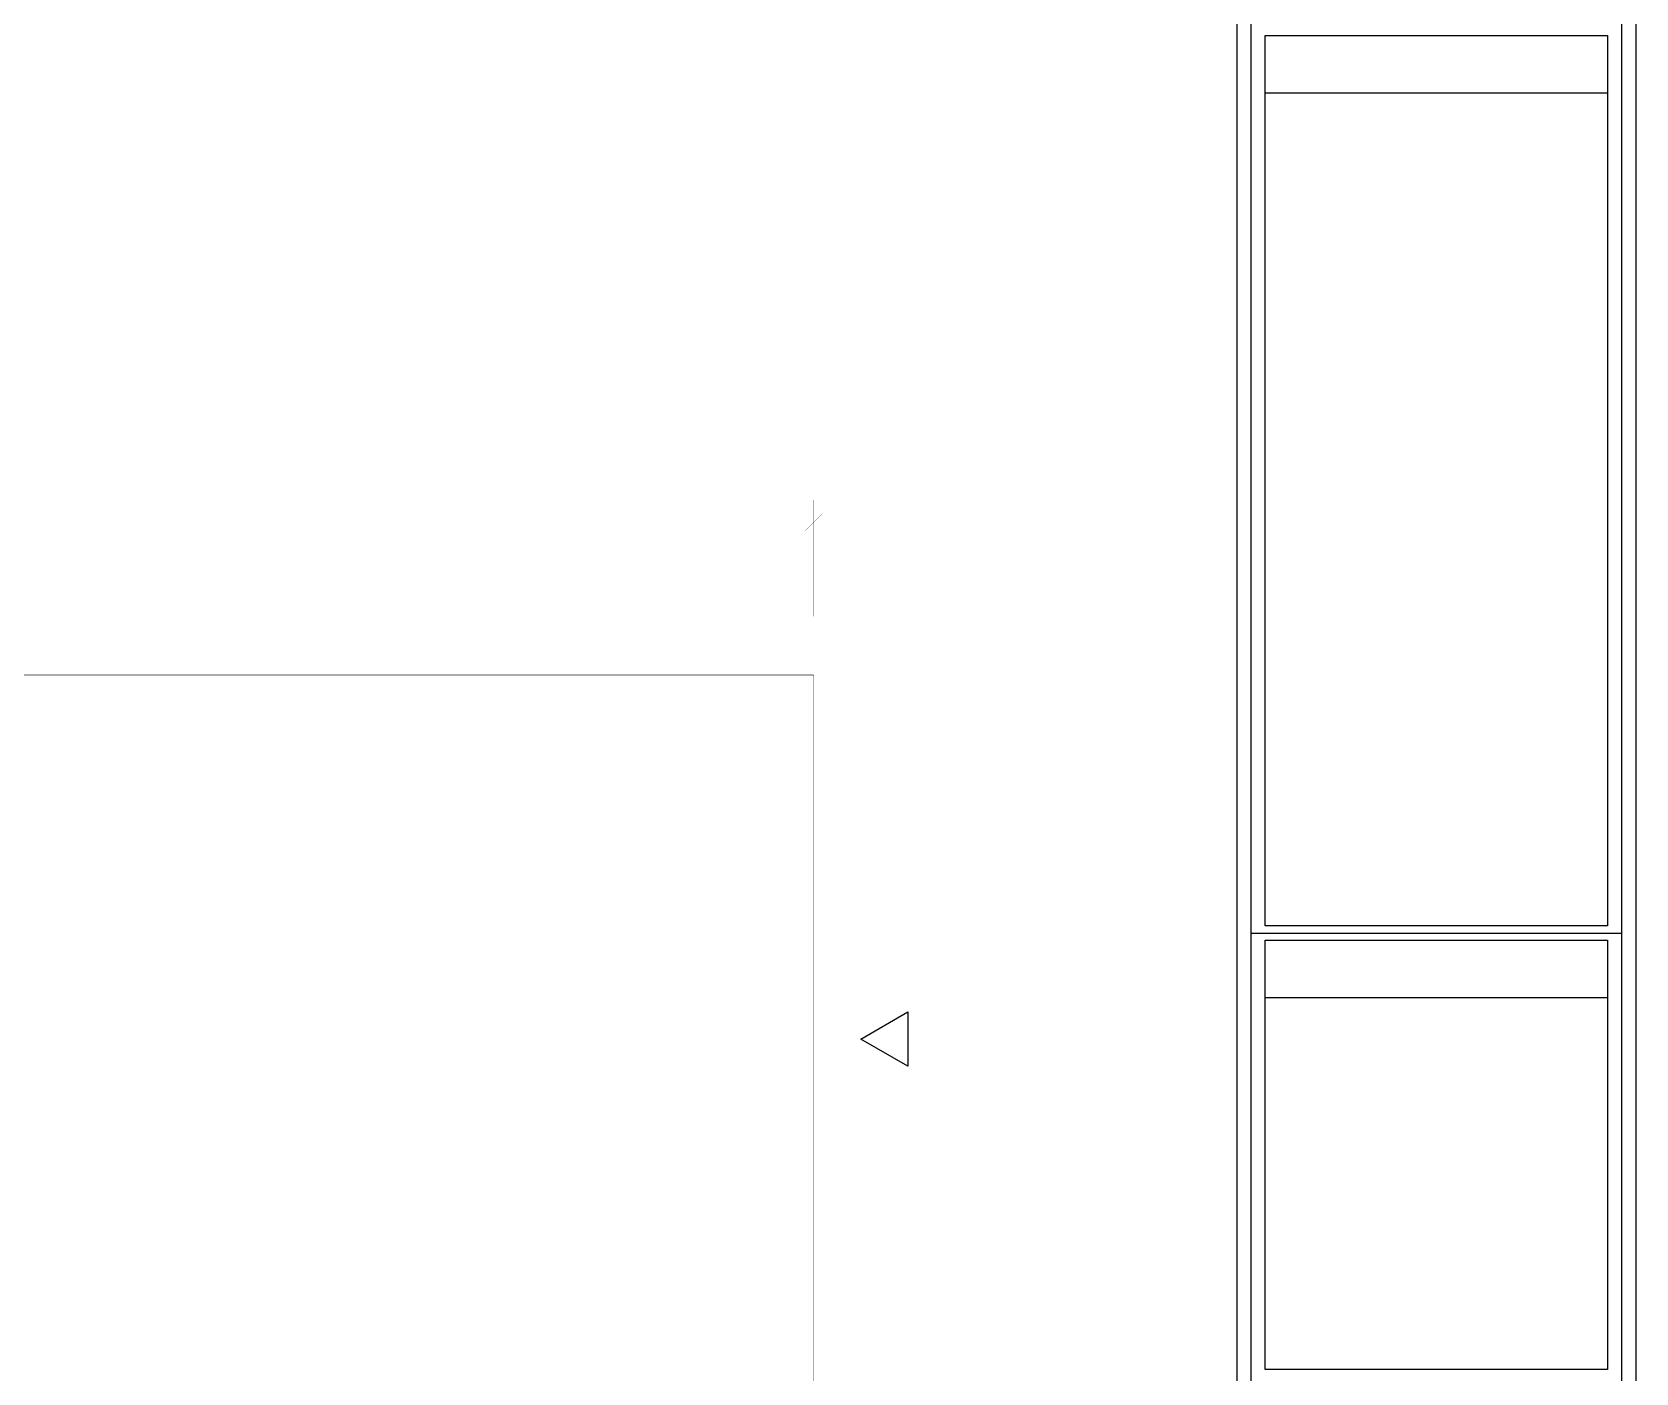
# Model space of a CAD drawing. Extents: x 0 to 840, y 0 to 273.
# Drawn here: x 784.5 to 838, y 30.1 to 74.8 of the extents above; entities that cross this region are included whole.
import ezdxf

# ---------------------------------------------------------------- set-up
doc = ezdxf.new("R2010")
doc.units = 0
for name, color, linetype in [('DS-定制台面', 7, 'CONTINUOUS'), ('SH-尺寸标注', 7, 'CONTINUOUS'), ('SH-符号标注', 7, 'CONTINUOUS'), ('图框', 7, 'CONTINUOUS')]:
    doc.layers.add(name, color=color, linetype=linetype)

msp = doc.modelspace()

# ---------------------------------------------------------------- linework, layer by layer
at = {"layer": 'DS-定制台面', "color": 7, "const_width": 0.0144}
for points in [[(810.561, 53.331), (729.88, 53.331)], [(810.561, 29.049), (810.561, 53.331)]]:
    msp.add_lwpolyline(points, dxfattribs=at)
at = {"layer": 'SH-尺寸标注', "color": 7}
for points, const_width in [([(810.561, 55.29), (810.561, 59.169)], 0.00998), ([(811.307, 58.423), (729.134, 58.423)], 0.00998), ([(810.281, 58.143), (810.841, 58.703)], 0.00329)]:
    msp.add_lwpolyline(points, dxfattribs=dict(at, const_width=const_width))
at = {"layer": 'SH-符号标注', "color": 7}
msp.add_lwpolyline([(813.694, 40.286), (812.127, 41.19), (812.127, 41.19), (813.694, 42.095), (813.694, 42.095), (813.694, 40.286)], dxfattribs=at)
at = {"layer": '图框', "color": 7}
for points in [[(837.974, 88.16), (837.974, 0.71), (706.378, 0.71), (706.378, 88.16), (837.974, 88.16)], [(706.853, 1.186), (706.853, 87.685), (824.666, 87.685), (824.666, 1.186), (706.853, 1.186)], [(837.498, 87.685), (837.498, 1.186), (825.141, 1.186), (825.141, 87.685), (837.498, 87.685)], [(837.023, 74.654), (837.023, 44.962), (825.617, 44.962), (825.617, 74.654), (837.023, 74.654)], [(837.023, 74.654), (837.023, 72.736), (825.617, 72.736), (825.617, 74.654), (837.023, 74.654)], [(825.141, 44.724), (837.498, 44.724)], [(837.023, 44.487), (837.023, 30.174), (825.617, 30.174), (825.617, 44.487), (837.023, 44.487)], [(837.023, 44.487), (837.023, 42.569), (825.617, 42.569), (825.617, 44.487), (837.023, 44.487)]]:
    msp.add_lwpolyline(points, dxfattribs=at)
at = {"layer": '图框', "color": 7, "const_width": 0.00000000153}
for points in [[(826.619, 73.833), (826.619, 73.833), (826.62, 73.805), (826.622, 73.778), (826.627, 73.751), (826.627, 73.751), (826.633, 73.723), (826.642, 73.694), (826.653, 73.664), (826.653, 73.664), (826.667, 73.636), (826.684, 73.609), (826.703, 73.586), (826.703, 73.586), (826.726, 73.564), (826.753, 73.546), (826.784, 73.53), (826.784, 73.53), (826.819, 73.518), (826.857, 73.51), (826.899, 73.508), (826.899, 73.508), (826.966, 73.515), (827.025, 73.538), (827.075, 73.575), (827.075, 73.575), (827.114, 73.624), (827.137, 73.682), (827.144, 73.748), (827.144, 73.769), (826.906, 73.769), (826.906, 73.857), (827.232, 73.857), (827.232, 73.44), (827.169, 73.44), (827.144, 73.544), (827.144, 73.544), (827.065, 73.475), (826.976, 73.434), (826.877, 73.42), (826.877, 73.42), (826.778, 73.432), (826.692, 73.47), (826.619, 73.533), (826.619, 73.533), (826.564, 73.617), (826.53, 73.715), (826.519, 73.827), (826.519, 73.827), (826.52, 73.862), (826.524, 73.896), (826.529, 73.931), (826.529, 73.931), (826.537, 73.966), (826.549, 74.002), (826.565, 74.039), (826.565, 74.039), (826.585, 74.076), (826.607, 74.109), (826.632, 74.139), (826.632, 74.139), (826.662, 74.166), (826.698, 74.19), (826.741, 74.21), (826.741, 74.21), (826.788, 74.226), (826.839, 74.236), (826.894, 74.239), (826.894, 74.239), (826.979, 74.232), (827.052, 74.21), (827.115, 74.173), (827.115, 74.173), (827.165, 74.124), (827.201, 74.062), (827.221, 73.989), (827.12, 73.989), (827.12, 73.989), (827.104, 74.036), (827.078, 74.075), (827.043, 74.108), (827.043, 74.108), (826.999, 74.132), (826.95, 74.146), (826.893, 74.151), (826.893, 74.151), (826.816, 74.141), (826.75, 74.112), (826.694, 74.064), (826.694, 74.064), (826.652, 73.999), (826.627, 73.922), (826.619, 73.833)], [(827.836, 73.695), (827.422, 73.695), (827.422, 73.695), (827.428, 73.641), (827.443, 73.594), (827.467, 73.555), (827.467, 73.555), (827.5, 73.526), (827.54, 73.508), (827.587, 73.502), (827.587, 73.502), (827.652, 73.515), (827.701, 73.552), (827.734, 73.615), (827.824, 73.615), (827.824, 73.615), (827.807, 73.558), (827.78, 73.51), (827.743, 73.471), (827.743, 73.471), (827.698, 73.443), (827.644, 73.426), (827.584, 73.42), (827.584, 73.42), (827.511, 73.429), (827.448, 73.455), (827.397, 73.5), (827.397, 73.5), (827.359, 73.559), (827.336, 73.632), (827.329, 73.718), (827.329, 73.718), (827.336, 73.804), (827.36, 73.878), (827.399, 73.939), (827.399, 73.939), (827.451, 73.985), (827.513, 74.013), (827.586, 74.022), (827.586, 74.022), (827.725, 73.986), (827.808, 73.877), (827.836, 73.695)], [(827.74, 73.768), (827.74, 73.768), (827.735, 73.814), (827.721, 73.855), (827.696, 73.89), (827.696, 73.89), (827.664, 73.918), (827.627, 73.934), (827.585, 73.94), (827.585, 73.94), (827.542, 73.935), (827.505, 73.919), (827.473, 73.893), (827.473, 73.893), (827.448, 73.859), (827.432, 73.817), (827.424, 73.768)], [(827.932, 74.006), (828.015, 74.006), (828.015, 73.912), (828.015, 73.912), (828.04, 73.947), (828.067, 73.976), (828.096, 73.997), (828.096, 73.997), (828.127, 74.011), (828.162, 74.019), (828.201, 74.022), (828.201, 74.022), (828.252, 74.018), (828.295, 74.004), (828.331, 73.981), (828.331, 73.981), (828.358, 73.95), (828.374, 73.912), (828.379, 73.869), (828.379, 73.445), (828.29, 73.445), (828.29, 73.834), (828.29, 73.834), (828.287, 73.865), (828.276, 73.892), (828.259, 73.914), (828.259, 73.914), (828.236, 73.931), (828.208, 73.941), (828.174, 73.944), (828.174, 73.944), (828.132, 73.938), (828.095, 73.921), (828.064, 73.892), (828.064, 73.892), (828.041, 73.854), (828.027, 73.808), (828.022, 73.754), (828.022, 73.445), (827.932, 73.445), (827.932, 74.006)], [(828.983, 73.695), (828.569, 73.695), (828.569, 73.695), (828.575, 73.641), (828.59, 73.594), (828.614, 73.555), (828.614, 73.555), (828.647, 73.526), (828.687, 73.508), (828.734, 73.502), (828.734, 73.502), (828.799, 73.515), (828.848, 73.552), (828.881, 73.615), (828.971, 73.615), (828.971, 73.615), (828.954, 73.558), (828.927, 73.51), (828.89, 73.471), (828.89, 73.471), (828.844, 73.443), (828.791, 73.426), (828.731, 73.42), (828.731, 73.42), (828.657, 73.429), (828.595, 73.455), (828.544, 73.5), (828.544, 73.5), (828.506, 73.559), (828.483, 73.632), (828.476, 73.718), (828.476, 73.718), (828.483, 73.804), (828.507, 73.878), (828.546, 73.939), (828.546, 73.939), (828.598, 73.985), (828.66, 74.013), (828.733, 74.022), (828.733, 74.022), (828.872, 73.986), (828.955, 73.877), (828.983, 73.695)], [(828.887, 73.768), (828.887, 73.768), (828.882, 73.814), (828.868, 73.855), (828.843, 73.89), (828.843, 73.89), (828.811, 73.918), (828.774, 73.934), (828.732, 73.94), (828.732, 73.94), (828.689, 73.935), (828.652, 73.919), (828.62, 73.893), (828.62, 73.893), (828.595, 73.859), (828.579, 73.817), (828.571, 73.768)], [(829.349, 73.928), (829.349, 73.928), (829.294, 73.922), (829.249, 73.908), (829.214, 73.886), (829.214, 73.886), (829.189, 73.852), (829.174, 73.802), (829.169, 73.736), (829.169, 73.444), (829.079, 73.444), (829.079, 74.006), (829.162, 74.006), (829.162, 73.904), (829.162, 73.904), (829.187, 73.942), (829.212, 73.973), (829.236, 73.995), (829.236, 73.995), (829.261, 74.01), (829.287, 74.019), (829.315, 74.022), (829.315, 74.022), (829.324, 74.022), (829.335, 74.021), (829.349, 74.019), (829.349, 73.928)], [(829.427, 73.84), (829.427, 73.84), (829.455, 73.941), (829.53, 74.002), (829.652, 74.022), (829.652, 74.022), (829.716, 74.018), (829.769, 74.005), (829.81, 73.983), (829.81, 73.983), (829.84, 73.953), (829.858, 73.915), (829.864, 73.869), (829.864, 73.539), (829.864, 73.539), (829.869, 73.514), (829.885, 73.5), (829.912, 73.495), (829.912, 73.495), (829.918, 73.495), (829.925, 73.496), (829.931, 73.497), (829.931, 73.429), (829.931, 73.429), (829.908, 73.424), (829.887, 73.421), (829.87, 73.42), (829.87, 73.42), (829.844, 73.422), (829.822, 73.429), (829.805, 73.44), (829.805, 73.44), (829.792, 73.455), (829.783, 73.476), (829.778, 73.502), (829.778, 73.502), (829.717, 73.457), (829.653, 73.429), (829.587, 73.42), (829.587, 73.42), (829.535, 73.425), (829.49, 73.44), (829.453, 73.465), (829.453, 73.465), (829.425, 73.498), (829.408, 73.539), (829.403, 73.586), (829.403, 73.586), (829.403, 73.602), (829.405, 73.617), (829.408, 73.631), (829.408, 73.631), (829.411, 73.644), (829.414, 73.656), (829.418, 73.667), (829.418, 73.667), (829.423, 73.677), (829.43, 73.687), (829.439, 73.696), (829.439, 73.696), (829.449, 73.704), (829.457, 73.712), (829.464, 73.718), (829.464, 73.718), (829.473, 73.723), (829.484, 73.729), (829.499, 73.734), (829.499, 73.734), (829.513, 73.739), (829.526, 73.743), (829.536, 73.746), (829.536, 73.746), (829.546, 73.749), (829.561, 73.752), (829.581, 73.755), (829.581, 73.755), (829.6, 73.759), (829.616, 73.761), (829.628, 73.763), (829.628, 73.763), (829.64, 73.765), (829.658, 73.767), (829.681, 73.77), (829.681, 73.77), (829.713, 73.775), (829.737, 73.782), (829.754, 73.791), (829.754, 73.791), (829.766, 73.802), (829.772, 73.815), (829.775, 73.832), (829.775, 73.856), (829.775, 73.856), (829.771, 73.881), (829.76, 73.902), (829.742, 73.918), (829.742, 73.918), (829.717, 73.93), (829.686, 73.937), (829.649, 73.94), (829.649, 73.94), (829.611, 73.937), (829.58, 73.929), (829.555, 73.916), (829.555, 73.916), (829.536, 73.896), (829.524, 73.871), (829.517, 73.84), (829.427, 73.84)], [(830.107, 74.226), (830.107, 73.445), (830.017, 73.445), (830.017, 74.226), (830.107, 74.226)], [(831.126, 74.226), (831.126, 73.445), (831.013, 73.445), (830.609, 74.078), (830.609, 73.445), (830.515, 73.445), (830.515, 74.226), (830.623, 74.226), (831.031, 73.587), (831.031, 74.226), (831.126, 74.226)], [(831.497, 74.022), (831.497, 74.022), (831.571, 74.013), (831.634, 73.987), (831.685, 73.942), (831.685, 73.942), (831.722, 73.882), (831.744, 73.807), (831.752, 73.717), (831.752, 73.717), (831.744, 73.631), (831.722, 73.559), (831.684, 73.499), (831.684, 73.499), (831.633, 73.455), (831.571, 73.429), (831.498, 73.42), (831.498, 73.42), (831.424, 73.429), (831.361, 73.455), (831.311, 73.5), (831.311, 73.5), (831.273, 73.56), (831.251, 73.634), (831.244, 73.721), (831.244, 73.721), (831.251, 73.809), (831.274, 73.882), (831.311, 73.942), (831.311, 73.942), (831.362, 73.987), (831.424, 74.013), (831.497, 74.022)], [(831.498, 73.94), (831.451, 73.933), (831.412, 73.914), (831.38, 73.881), (831.38, 73.881), (831.356, 73.838), (831.342, 73.784), (831.337, 73.721), (831.337, 73.721), (831.342, 73.658), (831.356, 73.605), (831.38, 73.561), (831.38, 73.561), (831.412, 73.528), (831.451, 73.509), (831.498, 73.503), (831.498, 73.503), (831.544, 73.509), (831.583, 73.528), (831.615, 73.561), (831.615, 73.561), (831.639, 73.604), (831.654, 73.657), (831.658, 73.718), (831.658, 73.718), (831.654, 73.782), (831.64, 73.837), (831.616, 73.881), (831.616, 73.881), (831.584, 73.914), (831.545, 73.933), (831.498, 73.94)], [(832.063, 74.006), (832.063, 73.933), (831.97, 73.933), (831.97, 73.549), (831.97, 73.549), (831.972, 73.531), (831.975, 73.517), (831.981, 73.508), (831.981, 73.508), (831.989, 73.503), (832.003, 73.499), (832.02, 73.498), (832.02, 73.498), (832.036, 73.499), (832.051, 73.5), (832.063, 73.502), (832.063, 73.427), (832.063, 73.427), (832.036, 73.423), (832.012, 73.421), (831.99, 73.42), (831.99, 73.42), (831.957, 73.422), (831.931, 73.43), (831.909, 73.443), (831.909, 73.443), (831.894, 73.461), (831.885, 73.483), (831.881, 73.509), (831.881, 73.933), (831.805, 73.933), (831.805, 74.006), (831.881, 74.006), (831.881, 74.161), (831.97, 74.161), (831.97, 74.006), (832.063, 74.006)], [(832.623, 73.695), (832.209, 73.695), (832.209, 73.695), (832.215, 73.641), (832.231, 73.594), (832.255, 73.555), (832.255, 73.555), (832.288, 73.526), (832.327, 73.508), (832.375, 73.502), (832.375, 73.502), (832.439, 73.515), (832.488, 73.552), (832.521, 73.615), (832.611, 73.615), (832.611, 73.615), (832.595, 73.558), (832.568, 73.51), (832.531, 73.471), (832.531, 73.471), (832.485, 73.443), (832.432, 73.426), (832.371, 73.42), (832.371, 73.42), (832.298, 73.429), (832.236, 73.455), (832.185, 73.5), (832.185, 73.5), (832.147, 73.559), (832.124, 73.632), (832.116, 73.718), (832.116, 73.718), (832.124, 73.804), (832.147, 73.878), (832.186, 73.939), (832.186, 73.939), (832.238, 73.985), (832.301, 74.013), (832.373, 74.022), (832.373, 74.022), (832.512, 73.986), (832.595, 73.877), (832.623, 73.695)], [(832.528, 73.768), (832.528, 73.768), (832.523, 73.814), (832.508, 73.855), (832.484, 73.89), (832.484, 73.89), (832.452, 73.918), (832.415, 73.934), (832.372, 73.94), (832.372, 73.94), (832.33, 73.935), (832.293, 73.919), (832.261, 73.893), (832.261, 73.893), (832.236, 73.859), (832.219, 73.817), (832.212, 73.768)], [(832.786, 73.612), (832.786, 73.612), (832.793, 73.58), (832.804, 73.554), (832.821, 73.532), (832.821, 73.532), (832.845, 73.515), (832.879, 73.506), (832.923, 73.502), (832.923, 73.502), (832.96, 73.505), (832.992, 73.513), (833.018, 73.527), (833.018, 73.527), (833.038, 73.544), (833.05, 73.566), (833.054, 73.59), (833.054, 73.59), (833.052, 73.61), (833.045, 73.626), (833.034, 73.64), (833.034, 73.64), (833.017, 73.651), (832.995, 73.661), (832.967, 73.669), (832.884, 73.689), (832.884, 73.689), (832.824, 73.706), (832.778, 73.726), (832.745, 73.748), (832.745, 73.748), (832.723, 73.776), (832.71, 73.81), (832.706, 73.851), (832.706, 73.851), (832.712, 73.899), (832.732, 73.941), (832.765, 73.976), (832.765, 73.976), (832.808, 74.002), (832.86, 74.017), (832.921, 74.022), (832.921, 74.022), (832.981, 74.017), (833.031, 74.002), (833.071, 73.977), (833.071, 73.977), (833.101, 73.943), (833.118, 73.901), (833.125, 73.85), (833.03, 73.85), (833.03, 73.85), (833.017, 73.9), (832.979, 73.93), (832.918, 73.94), (832.918, 73.94), (832.884, 73.937), (832.855, 73.93), (832.831, 73.917), (832.831, 73.917), (832.813, 73.9), (832.803, 73.879), (832.799, 73.855), (832.799, 73.855), (832.802, 73.836), (832.81, 73.82), (832.824, 73.806), (832.824, 73.806), (832.843, 73.795), (832.87, 73.784), (832.903, 73.775), (832.989, 73.754), (832.989, 73.754), (833.039, 73.739), (833.08, 73.72), (833.11, 73.697), (833.11, 73.697), (833.131, 73.67), (833.143, 73.637), (833.147, 73.598), (833.147, 73.598), (833.14, 73.547), (833.119, 73.504), (833.085, 73.468), (833.085, 73.468), (833.038, 73.441), (832.982, 73.425), (832.916, 73.42), (832.916, 73.42), (832.794, 73.441), (832.719, 73.505), (832.692, 73.612), (832.786, 73.612)], [(829.606, 73.498), (829.653, 73.502), (829.693, 73.515), (829.727, 73.537), (829.727, 73.537), (829.754, 73.564), (829.769, 73.592), (829.775, 73.621), (829.775, 73.722), (829.775, 73.722), (829.754, 73.714), (829.727, 73.707), (829.694, 73.701), (829.694, 73.701), (829.659, 73.695), (829.628, 73.69), (829.6, 73.686), (829.6, 73.686), (829.574, 73.679), (829.55, 73.669), (829.528, 73.655), (829.528, 73.655), (829.51, 73.637), (829.5, 73.614), (829.496, 73.588), (829.496, 73.588), (829.499, 73.562), (829.509, 73.539), (829.525, 73.522), (829.525, 73.522), (829.547, 73.508), (829.574, 73.501), (829.606, 73.498)], [(826.996, 43.528), (826.694, 43.528), (826.612, 43.293), (826.506, 43.293), (826.784, 44.075), (826.913, 44.075), (827.187, 43.293), (827.076, 43.293), (826.996, 43.528)], [(826.848, 43.967), (826.719, 43.612), (826.968, 43.612)], [(827.538, 43.777), (827.538, 43.777), (827.483, 43.771), (827.438, 43.757), (827.403, 43.735), (827.403, 43.735), (827.378, 43.7), (827.363, 43.65), (827.358, 43.585), (827.358, 43.293), (827.268, 43.293), (827.268, 43.855), (827.35, 43.855), (827.35, 43.753), (827.35, 43.753), (827.376, 43.791), (827.401, 43.821), (827.425, 43.844), (827.425, 43.844), (827.45, 43.859), (827.476, 43.868), (827.504, 43.871), (827.504, 43.871), (827.513, 43.87), (827.524, 43.869), (827.538, 43.868), (827.538, 43.777)], [(828.063, 43.666), (827.973, 43.666), (827.973, 43.666), (827.965, 43.702), (827.95, 43.733), (827.93, 43.757), (827.93, 43.757), (827.905, 43.774), (827.875, 43.785), (827.84, 43.788), (827.84, 43.788), (827.795, 43.782), (827.757, 43.762), (827.726, 43.729), (827.726, 43.729), (827.703, 43.684), (827.689, 43.629), (827.685, 43.564), (827.685, 43.564), (827.689, 43.503), (827.703, 43.45), (827.726, 43.408), (827.726, 43.408), (827.758, 43.376), (827.797, 43.357), (827.842, 43.351), (827.842, 43.351), (827.908, 43.366), (827.954, 43.411), (827.979, 43.486), (828.069, 43.486), (828.069, 43.486), (828.058, 43.422), (828.035, 43.369), (828.001, 43.326), (828.001, 43.326), (827.956, 43.294), (827.903, 43.275), (827.84, 43.268), (827.84, 43.268), (827.769, 43.277), (827.708, 43.304), (827.658, 43.348), (827.658, 43.348), (827.621, 43.408), (827.599, 43.48), (827.591, 43.564), (827.591, 43.564), (827.599, 43.651), (827.622, 43.725), (827.659, 43.787), (827.659, 43.787), (827.71, 43.834), (827.77, 43.862), (827.841, 43.871), (827.841, 43.871), (827.902, 43.865), (827.954, 43.848), (827.997, 43.818), (827.997, 43.818), (828.03, 43.778), (828.052, 43.727), (828.063, 43.666)], [(828.523, 43.682), (828.523, 43.682), (828.519, 43.718), (828.507, 43.746), (828.487, 43.767), (828.487, 43.767), (828.462, 43.781), (828.436, 43.79), (828.407, 43.793), (828.407, 43.793), (828.364, 43.787), (828.328, 43.77), (828.297, 43.741), (828.297, 43.741), (828.274, 43.702), (828.26, 43.656), (828.255, 43.603), (828.255, 43.293), (828.166, 43.293), (828.166, 44.075), (828.255, 44.075), (828.255, 43.778), (828.255, 43.778), (828.281, 43.809), (828.308, 43.833), (828.335, 43.85), (828.335, 43.85), (828.364, 43.862), (828.397, 43.869), (828.435, 43.871), (828.435, 43.871), (828.486, 43.866), (828.529, 43.853), (828.564, 43.83), (828.564, 43.83), (828.591, 43.799), (828.607, 43.761), (828.612, 43.718), (828.612, 43.293), (828.523, 43.293), (828.523, 43.682)], [(828.837, 43.962), (828.747, 43.962), (828.747, 44.075), (828.837, 44.075)], [(828.837, 43.855), (828.837, 43.293), (828.748, 43.293), (828.748, 43.855), (828.837, 43.855)], [(829.193, 43.855), (829.193, 43.782), (829.101, 43.782), (829.101, 43.397), (829.101, 43.397), (829.102, 43.379), (829.105, 43.366), (829.111, 43.357), (829.111, 43.357), (829.12, 43.351), (829.133, 43.348), (829.15, 43.347), (829.15, 43.347), (829.167, 43.347), (829.181, 43.349), (829.193, 43.351), (829.193, 43.276), (829.193, 43.276), (829.166, 43.272), (829.142, 43.269), (829.12, 43.269), (829.12, 43.269), (829.088, 43.271), (829.061, 43.279), (829.04, 43.292), (829.04, 43.292), (829.024, 43.309), (829.015, 43.331), (829.012, 43.358), (829.012, 43.782), (828.936, 43.782), (828.936, 43.855), (829.012, 43.855), (829.012, 44.009), (829.101, 44.009), (829.101, 43.855), (829.193, 43.855)], [(829.753, 43.544), (829.34, 43.544), (829.34, 43.544), (829.346, 43.489), (829.361, 43.443), (829.385, 43.404), (829.385, 43.404), (829.418, 43.374), (829.458, 43.357), (829.505, 43.351), (829.505, 43.351), (829.57, 43.364), (829.619, 43.401), (829.652, 43.464), (829.742, 43.464), (829.742, 43.464), (829.725, 43.407), (829.698, 43.359), (829.661, 43.32), (829.661, 43.32), (829.615, 43.291), (829.562, 43.274), (829.502, 43.269), (829.502, 43.269), (829.428, 43.277), (829.366, 43.304), (829.315, 43.348), (829.315, 43.348), (829.277, 43.408), (829.254, 43.481), (829.246, 43.567), (829.246, 43.567), (829.254, 43.653), (829.278, 43.726), (829.317, 43.788), (829.317, 43.788), (829.369, 43.834), (829.431, 43.862), (829.504, 43.871), (829.504, 43.871), (829.642, 43.835), (829.726, 43.726), (829.753, 43.544)], [(830.289, 43.666), (830.199, 43.666), (830.199, 43.666), (830.191, 43.702), (830.177, 43.733), (830.156, 43.757), (830.156, 43.757), (830.131, 43.774), (830.101, 43.785), (830.066, 43.788), (830.066, 43.788), (830.021, 43.782), (829.983, 43.762), (829.952, 43.729), (829.952, 43.729), (829.929, 43.684), (829.916, 43.629), (829.911, 43.564), (829.911, 43.564), (829.916, 43.503), (829.93, 43.45), (829.953, 43.408), (829.953, 43.408), (829.984, 43.376), (830.023, 43.357), (830.069, 43.351), (830.069, 43.351), (830.135, 43.366), (830.18, 43.411), (830.206, 43.486), (830.296, 43.486), (830.296, 43.486), (830.284, 43.422), (830.261, 43.369), (830.227, 43.326), (830.227, 43.326), (830.183, 43.294), (830.129, 43.275), (830.066, 43.268), (830.066, 43.268), (829.995, 43.277), (829.935, 43.304), (829.885, 43.348), (829.885, 43.348), (829.847, 43.408), (829.825, 43.48), (829.818, 43.564), (829.818, 43.564), (829.825, 43.651), (829.848, 43.725), (829.886, 43.787), (829.886, 43.787), (829.936, 43.834), (829.997, 43.862), (830.067, 43.871), (830.067, 43.871), (830.128, 43.865), (830.18, 43.848), (830.223, 43.818), (830.223, 43.818), (830.257, 43.778), (830.279, 43.727), (830.289, 43.666)], [(830.607, 43.855), (830.607, 43.782), (830.515, 43.782), (830.515, 43.397), (830.515, 43.397), (830.516, 43.379), (830.519, 43.366), (830.525, 43.357), (830.525, 43.357), (830.534, 43.351), (830.547, 43.348), (830.564, 43.347), (830.564, 43.347), (830.581, 43.347), (830.595, 43.349), (830.607, 43.351), (830.607, 43.276), (830.607, 43.276), (830.58, 43.272), (830.556, 43.269), (830.534, 43.269), (830.534, 43.269), (830.502, 43.271), (830.475, 43.279), (830.453, 43.292), (830.453, 43.292), (830.438, 43.309), (830.429, 43.331), (830.426, 43.358), (830.426, 43.782), (830.349, 43.782), (830.349, 43.855), (830.426, 43.855), (830.426, 44.009), (830.514, 44.009), (830.514, 43.855), (830.607, 43.855)], [(831.154, 44.075), (831.213, 44.075), (830.958, 43.272), (830.9, 43.272), (831.154, 44.075)], [(831.514, 43.293), (831.514, 44.075), (831.815, 44.075), (831.815, 44.075), (831.907, 44.063), (831.985, 44.028), (832.049, 43.971), (832.049, 43.971), (832.096, 43.893), (832.124, 43.797), (832.133, 43.684), (832.133, 43.684), (832.124, 43.572), (832.095, 43.476), (832.048, 43.398), (832.048, 43.398), (831.984, 43.34), (831.907, 43.305), (831.815, 43.293), (831.514, 43.293)], [(831.798, 43.381), (831.798, 43.381), (831.869, 43.39), (831.928, 43.415), (831.974, 43.458), (831.974, 43.458), (832.007, 43.518), (832.027, 43.593), (832.034, 43.683), (832.034, 43.683), (832.027, 43.775), (832.007, 43.85), (831.974, 43.909), (831.974, 43.909), (831.928, 43.952), (831.869, 43.978), (831.798, 43.987), (831.614, 43.987), (831.614, 43.381)], [(832.715, 43.544), (832.302, 43.544), (832.302, 43.544), (832.308, 43.489), (832.323, 43.443), (832.347, 43.404), (832.347, 43.404), (832.38, 43.374), (832.42, 43.357), (832.467, 43.351), (832.467, 43.351), (832.532, 43.364), (832.581, 43.401), (832.614, 43.464), (832.704, 43.464), (832.704, 43.464), (832.687, 43.407), (832.66, 43.359), (832.623, 43.32), (832.623, 43.32), (832.577, 43.291), (832.524, 43.274), (832.463, 43.269), (832.463, 43.269), (832.39, 43.277), (832.328, 43.304), (832.277, 43.348), (832.277, 43.348), (832.239, 43.408), (832.216, 43.481), (832.208, 43.567), (832.208, 43.567), (832.216, 43.653), (832.24, 43.726), (832.279, 43.788), (832.279, 43.788), (832.331, 43.834), (832.393, 43.862), (832.466, 43.871), (832.466, 43.871), (832.604, 43.835), (832.688, 43.726), (832.715, 43.544)], [(832.878, 43.46), (832.878, 43.46), (832.885, 43.429), (832.897, 43.402), (832.913, 43.381), (832.913, 43.381), (832.937, 43.364), (832.971, 43.354), (833.016, 43.351), (833.016, 43.351), (833.052, 43.354), (833.084, 43.362), (833.11, 43.375), (833.11, 43.375), (833.13, 43.393), (833.142, 43.414), (833.146, 43.439), (833.146, 43.439), (833.144, 43.458), (833.137, 43.475), (833.126, 43.488), (833.126, 43.488), (833.109, 43.5), (833.087, 43.509), (833.059, 43.517), (832.976, 43.538), (832.976, 43.538), (832.916, 43.555), (832.87, 43.575), (832.837, 43.597), (832.837, 43.597), (832.815, 43.624), (832.802, 43.659), (832.798, 43.699), (832.798, 43.699), (832.804, 43.748), (832.824, 43.79), (832.857, 43.824), (832.857, 43.824), (832.9, 43.85), (832.953, 43.866), (833.013, 43.871), (833.013, 43.871), (833.073, 43.866), (833.123, 43.851), (833.163, 43.826), (833.163, 43.826), (833.193, 43.792), (833.211, 43.749), (833.217, 43.698), (833.123, 43.698), (833.123, 43.698), (833.109, 43.748), (833.071, 43.778), (833.01, 43.788), (833.01, 43.788), (832.976, 43.786), (832.947, 43.778), (832.923, 43.765), (832.923, 43.765), (832.905, 43.748), (832.895, 43.728), (832.891, 43.704), (832.891, 43.704), (832.894, 43.685), (832.902, 43.669), (832.916, 43.655), (832.916, 43.655), (832.936, 43.643), (832.962, 43.633), (832.995, 43.623), (833.081, 43.603), (833.081, 43.603), (833.131, 43.588), (833.172, 43.568), (833.202, 43.546), (833.202, 43.546), (833.223, 43.518), (833.235, 43.485), (833.239, 43.447), (833.239, 43.447), (833.233, 43.396), (833.212, 43.353), (833.177, 43.317), (833.177, 43.317), (833.13, 43.29), (833.074, 43.274), (833.008, 43.269), (833.008, 43.269), (832.886, 43.29), (832.812, 43.354), (832.784, 43.46), (832.878, 43.46)], [(833.437, 43.962), (833.347, 43.962), (833.347, 44.075), (833.437, 44.075)], [(833.437, 43.855), (833.437, 43.293), (833.348, 43.293), (833.348, 43.855), (833.437, 43.855)], [(833.778, 43.269), (833.778, 43.269), (833.715, 43.278), (833.66, 43.304), (833.613, 43.349), (833.613, 43.349), (833.576, 43.409), (833.553, 43.481), (833.546, 43.564), (833.546, 43.564), (833.553, 43.65), (833.575, 43.724), (833.612, 43.786), (833.612, 43.786), (833.661, 43.833), (833.718, 43.861), (833.785, 43.871), (833.785, 43.871), (833.851, 43.86), (833.908, 43.828), (833.957, 43.773), (833.946, 43.855), (834.039, 43.855), (834.039, 43.385), (834.039, 43.385), (834.038, 43.335), (834.035, 43.29), (834.03, 43.251), (834.03, 43.251), (834.021, 43.216), (834.009, 43.182), (833.994, 43.151), (833.994, 43.151), (833.974, 43.122), (833.949, 43.1), (833.917, 43.082), (833.917, 43.082), (833.88, 43.069), (833.837, 43.062), (833.788, 43.059), (833.788, 43.059), (833.727, 43.064), (833.674, 43.079), (833.631, 43.104), (833.631, 43.104), (833.597, 43.138), (833.575, 43.18), (833.564, 43.229), (833.655, 43.229), (833.655, 43.229), (833.677, 43.176), (833.723, 43.145), (833.792, 43.135), (833.792, 43.135), (833.845, 43.14), (833.886, 43.157), (833.915, 43.185), (833.915, 43.185), (833.933, 43.225), (833.944, 43.277), (833.948, 43.34), (833.948, 43.369), (833.948, 43.369), (833.923, 43.337), (833.897, 43.311), (833.87, 43.292), (833.87, 43.292), (833.842, 43.279), (833.811, 43.271), (833.778, 43.269)], [(834.168, 43.855), (834.25, 43.855), (834.25, 43.761), (834.25, 43.761), (834.276, 43.796), (834.303, 43.824), (834.331, 43.845), (834.331, 43.845), (834.362, 43.86), (834.398, 43.868), (834.437, 43.871), (834.437, 43.871), (834.487, 43.866), (834.531, 43.852), (834.567, 43.829), (834.567, 43.829), (834.593, 43.798), (834.609, 43.761), (834.615, 43.718), (834.615, 43.293), (834.526, 43.293), (834.526, 43.682), (834.526, 43.682), (834.522, 43.714), (834.512, 43.74), (834.495, 43.763), (834.495, 43.763), (834.471, 43.779), (834.443, 43.789), (834.41, 43.793), (834.41, 43.793), (834.367, 43.787), (834.33, 43.77), (834.3, 43.741), (834.3, 43.741), (834.276, 43.702), (834.262, 43.656), (834.258, 43.603), (834.258, 43.293), (834.168, 43.293), (834.168, 43.855)], [(835.218, 43.544), (834.804, 43.544), (834.804, 43.544), (834.811, 43.489), (834.826, 43.443), (834.85, 43.404), (834.85, 43.404), (834.883, 43.374), (834.922, 43.357), (834.97, 43.351), (834.97, 43.351), (835.034, 43.364), (835.083, 43.401), (835.116, 43.464), (835.206, 43.464), (835.206, 43.464), (835.19, 43.407), (835.163, 43.359), (835.126, 43.32), (835.126, 43.32), (835.08, 43.291), (835.027, 43.274), (834.966, 43.269), (834.966, 43.269), (834.893, 43.277), (834.831, 43.304), (834.78, 43.348), (834.78, 43.348), (834.742, 43.408), (834.719, 43.481), (834.711, 43.567), (834.711, 43.567), (834.719, 43.653), (834.742, 43.726), (834.781, 43.788), (834.781, 43.788), (834.833, 43.834), (834.896, 43.862), (834.968, 43.871), (834.968, 43.871), (835.107, 43.835), (835.19, 43.726), (835.218, 43.544)], [(835.585, 43.777), (835.585, 43.777), (835.53, 43.771), (835.485, 43.757), (835.45, 43.735), (835.45, 43.735), (835.425, 43.7), (835.41, 43.65), (835.405, 43.585), (835.405, 43.293), (835.315, 43.293), (835.315, 43.855), (835.397, 43.855), (835.397, 43.753), (835.397, 43.753), (835.423, 43.791), (835.448, 43.821), (835.472, 43.844), (835.472, 43.844), (835.497, 43.859), (835.523, 43.868), (835.551, 43.871), (835.551, 43.871), (835.56, 43.87), (835.571, 43.869), (835.585, 43.868), (835.585, 43.777)], [(829.658, 43.617), (829.658, 43.617), (829.653, 43.663), (829.639, 43.704), (829.614, 43.739), (829.614, 43.739), (829.582, 43.766), (829.545, 43.783), (829.503, 43.788), (829.503, 43.788), (829.46, 43.783), (829.423, 43.768), (829.391, 43.742), (829.391, 43.742), (829.366, 43.707), (829.35, 43.666), (829.342, 43.617)], [(832.62, 43.617), (832.62, 43.617), (832.615, 43.663), (832.6, 43.704), (832.576, 43.739), (832.576, 43.739), (832.544, 43.766), (832.507, 43.783), (832.465, 43.788), (832.465, 43.788), (832.422, 43.783), (832.385, 43.768), (832.353, 43.742), (832.353, 43.742), (832.328, 43.707), (832.312, 43.666), (832.304, 43.617)], [(833.795, 43.788), (833.75, 43.782), (833.712, 43.762), (833.681, 43.73), (833.681, 43.73), (833.658, 43.686), (833.644, 43.632), (833.639, 43.57), (833.639, 43.57), (833.644, 43.507), (833.658, 43.453), (833.681, 43.41), (833.681, 43.41), (833.712, 43.377), (833.751, 43.358), (833.796, 43.351), (833.796, 43.351), (833.84, 43.357), (833.877, 43.377), (833.907, 43.408), (833.907, 43.408), (833.93, 43.452), (833.944, 43.504), (833.948, 43.567), (833.948, 43.567), (833.944, 43.631), (833.93, 43.686), (833.908, 43.73), (833.908, 43.73), (833.877, 43.762), (833.84, 43.782), (833.795, 43.788)], [(835.123, 43.617), (835.123, 43.617), (835.118, 43.663), (835.103, 43.704), (835.079, 43.739), (835.079, 43.739), (835.047, 43.766), (835.01, 43.783), (834.967, 43.788), (834.967, 43.788), (834.925, 43.783), (834.888, 43.768), (834.856, 43.742), (834.856, 43.742), (834.831, 43.707), (834.815, 43.666), (834.807, 43.617)]]:
    msp.add_lwpolyline(points, dxfattribs=at)

doc.saveas('drawing.dxf')
